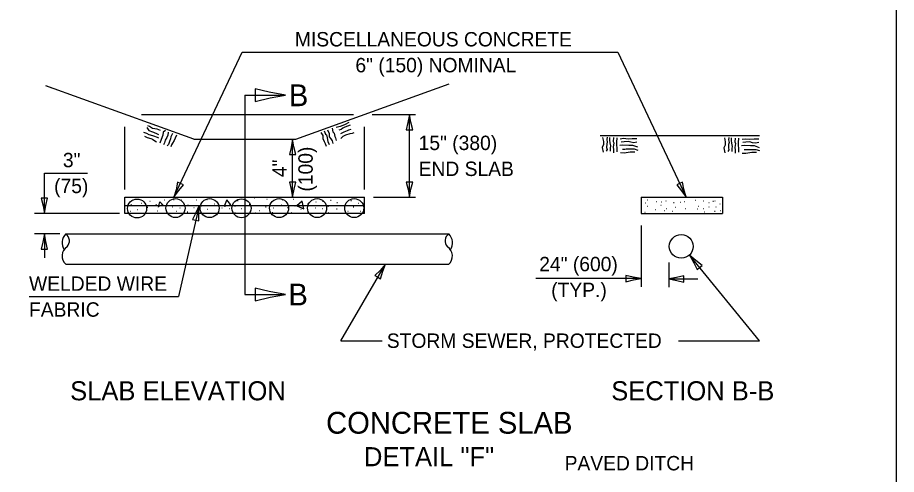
# Model space of a CAD drawing. Extents: x 2262292 to 2262922, y -3123599 to -3123199.
# Drawn here: x 2262761.3 to 2262922.5, y -3123475 to -3123391.2 of the extents above; entities that cross this region are included whole.
import ezdxf

# ---------------------------------------------------------------- set-up
doc = ezdxf.new("R2010")
doc.units = 0
for name, color, linetype in [('Default', 7, 'Continuous'), ('RD_Pr_Roadway_Dimensions', 7, 'Continuous'), ('RD_Pr_Roadway_Items', 7, 'Continuous'), ('RD_Pr_Roadway_Notes', 7, 'Continuous')]:
    doc.layers.add(name, color=color, linetype=linetype)

msp = doc.modelspace()

# ---------------------------------------------------------------- linework, layer by layer
at = {"layer": 'Default'}
msp.add_lwpolyline([(2262292.48, -3123598.83), (2262922.48, -3123598.83), (2262922.48, -3123198.83), (2262292.48, -3123198.83)], close=True, dxfattribs=at)
at = {"layer": 'RD_Pr_Roadway_Dimensions'}
for p, q in [((2262790.01, -3123424.14), (2262802.51, -3123397.52)), ((2262802.51, -3123397.52), (2262871.41, -3123397.52)), ((2262871.41, -3123397.52), (2262883.92, -3123424.14)), ((2262784.07, -3123408.94), (2262822.93, -3123408.94)), ((2262826.32, -3123408.94), (2262834.29, -3123408.94)), ((2262833.19, -3123424.14), (2262833.19, -3123408.94)), ((2262781.02, -3123422.72), (2262781.02, -3123411.24)), ((2262824.97, -3123422.72), (2262824.97, -3123411.24)), ((2262811.76, -3123424.14), (2262811.76, -3123413.5)), ((2262766.26, -3123427.11), (2262766.26, -3123419.69)), ((2262766.26, -3123419.69), (2262774.18, -3123419.69)), ((2262826.58, -3123424.14), (2262834.29, -3123424.14)), ((2262780, -3123427.11), (2262764.45, -3123427.11)), ((2262875.67, -3123429.34), (2262875.67, -3123440.59)), ((2262769.07, -3123430.86), (2262764.45, -3123430.86)), ((2262766.26, -3123430.86), (2262766.26, -3123435.25)), ((2262880.73, -3123436.1), (2262880.73, -3123440.63)), ((2262875.67, -3123439.07), (2262856.36, -3123439.07)), ((2262880.73, -3123439.11), (2262886.08, -3123439.11))]:
    msp.add_line(p, q, dxfattribs=at)
for points in [[(2262832.6, -3123411.74), (2262833.19, -3123411.74), (2262833.78, -3123411.74), (2262833.43, -3123410.34), (2262833.19, -3123408.94), (2262832.92, -3123410.43)], [(2262811.17, -3123416.3), (2262811.76, -3123416.3), (2262812.34, -3123416.3), (2262812, -3123414.9), (2262811.76, -3123413.5), (2262811.49, -3123414.99)], [(2262791.73, -3123421.86), (2262791.2, -3123421.61), (2262790.67, -3123421.36), (2262790.38, -3123422.77), (2262790.01, -3123424.14), (2262790.89, -3123422.91)], [(2262812.34, -3123421.34), (2262811.76, -3123421.34), (2262811.17, -3123421.34), (2262811.52, -3123422.74), (2262811.76, -3123424.14), (2262812.03, -3123422.65)], [(2262833.78, -3123421.34), (2262833.19, -3123421.34), (2262832.6, -3123421.34), (2262832.95, -3123422.74), (2262833.19, -3123424.14), (2262833.46, -3123422.65)], [(2262883.26, -3123421.36), (2262882.73, -3123421.61), (2262882.2, -3123421.86), (2262883.1, -3123422.98), (2262883.92, -3123424.14), (2262883.53, -3123422.68)], [(2262766.84, -3123424.31), (2262766.26, -3123424.31), (2262765.67, -3123424.31), (2262766.02, -3123425.71), (2262766.26, -3123427.11), (2262766.53, -3123425.62)], [(2262765.67, -3123433.65), (2262766.26, -3123433.66), (2262766.84, -3123433.66), (2262766.5, -3123432.26), (2262766.26, -3123430.86), (2262765.99, -3123432.35)], [(2262872.88, -3123438.49), (2262872.87, -3123439.07), (2262872.87, -3123439.66), (2262874.28, -3123439.31), (2262875.67, -3123439.07), (2262874.18, -3123438.8)], [(2262883.53, -3123439.7), (2262883.53, -3123439.11), (2262883.53, -3123438.53), (2262882.13, -3123438.87), (2262880.73, -3123439.11), (2262882.22, -3123439.38)]]:
    msp.add_lwpolyline(points, close=True, dxfattribs=at)
at = {"layer": 'RD_Pr_Roadway_Items'}
for p, q in [((2262793.64, -3123413.5), (2262766.53, -3123403.7)), ((2262767.66, -3123404.11), (2262766.53, -3123403.7)), ((2262812.34, -3123413.5), (2262840.45, -3123403.34)), ((2262868.17, -3123412.83), (2262897.35, -3123412.83)), ((2262793.64, -3123413.5), (2262812.34, -3123413.5)), ((2262781.02, -3123424.14), (2262824.97, -3123424.14)), ((2262781.02, -3123427.11), (2262781.02, -3123424.14)), ((2262824.97, -3123427.11), (2262824.97, -3123424.14)), ((2262875.67, -3123424.14), (2262890.57, -3123424.14)), ((2262875.67, -3123424.14), (2262875.67, -3123427.11)), ((2262890.57, -3123424.14), (2262890.57, -3123427.11)), ((2262781.02, -3123425.63), (2262824.97, -3123425.63)), ((2262782.12, -3123425.48), (2262782.19, -3123425.48)), ((2262782.42, -3123424.59), (2262782.49, -3123424.59)), ((2262783.97, -3123425.24), (2262784.05, -3123425.24)), ((2262785.58, -3123424.83), (2262785.66, -3123424.83)), ((2262786.71, -3123425.46), (2262786.78, -3123425.46)), ((2262788.19, -3123424.6), (2262788.27, -3123424.6)), ((2262788.63, -3123425.66), (2262788.7, -3123425.66)), ((2262789.94, -3123424.52), (2262790.02, -3123424.52)), ((2262791.33, -3123424.6), (2262791.4, -3123424.6)), ((2262792.54, -3123425.53), (2262792.61, -3123425.53)), ((2262794.07, -3123424.62), (2262794.15, -3123424.62)), ((2262795.04, -3123425.72), (2262795.12, -3123425.72)), ((2262796.04, -3123424.57), (2262796.11, -3123424.57)), ((2262797.37, -3123425.32), (2262797.45, -3123425.32)), ((2262799.7, -3123424.59), (2262799.19, -3123425.8)), ((2262799.19, -3123425.8), (2262800.41, -3123425.55)), ((2262800.41, -3123425.55), (2262799.7, -3123424.59)), ((2262801.14, -3123425.77), (2262801.21, -3123425.77)), ((2262801.68, -3123424.75), (2262801.76, -3123424.75)), ((2262803.82, -3123425.46), (2262803.9, -3123425.46)), ((2262804.79, -3123424.27), (2262804.86, -3123424.27)), ((2262805.75, -3123425.66), (2262805.82, -3123425.66)), ((2262807.01, -3123424.51), (2262807.09, -3123424.51)), ((2262808.45, -3123424.6), (2262808.52, -3123424.6)), ((2262809.65, -3123425.53), (2262809.73, -3123425.53)), ((2262809.91, -3123424.62), (2262809.99, -3123424.62)), ((2262811.84, -3123424.47), (2262811.91, -3123424.47)), ((2262812.16, -3123425.72), (2262812.23, -3123425.72)), ((2262813.52, -3123424.85), (2262812.56, -3123425.74)), ((2262812.56, -3123425.74), (2262813.84, -3123426.25)), ((2262813.84, -3123426.25), (2262813.52, -3123424.85)), ((2262814.49, -3123425.32), (2262814.56, -3123425.32)), ((2262816.02, -3123425), (2262816.1, -3123425)), ((2262817.26, -3123424.86), (2262817.34, -3123424.86)), ((2262818.25, -3123425.77), (2262818.32, -3123425.77)), ((2262818.74, -3123424.66), (2262818.81, -3123424.66)), ((2262819.9, -3123425.12), (2262819.97, -3123425.12)), ((2262822.46, -3123424.71), (2262822.54, -3123424.71)), ((2262823.78, -3123425.24), (2262823.85, -3123425.24)), ((2262876.4, -3123425.19), (2262876.47, -3123425.19)), ((2262876.76, -3123424.6), (2262876.84, -3123424.6)), ((2262876.82, -3123425.75), (2262876.89, -3123425.75)), ((2262878.49, -3123424.92), (2262878.57, -3123424.92)), ((2262879.27, -3123425.6), (2262879.34, -3123425.6)), ((2262879.42, -3123424.95), (2262879.49, -3123424.95)), ((2262880.22, -3123424.81), (2262880.29, -3123424.81)), ((2262881.62, -3123425.1), (2262881.7, -3123425.1)), ((2262882.82, -3123425.01), (2262882.89, -3123425.01)), ((2262883.55, -3123424.9), (2262883.63, -3123424.9)), ((2262885.62, -3123424.69), (2262885.69, -3123424.69)), ((2262886.1, -3123425.78), (2262886.17, -3123425.78)), ((2262887.05, -3123424.78), (2262887.13, -3123424.78)), ((2262888.07, -3123425.13), (2262888.15, -3123425.13)), ((2262888.84, -3123424.86), (2262888.92, -3123424.86)), ((2262889.17, -3123424.78), (2262889.25, -3123424.78)), ((2262890.1, -3123425.37), (2262890.17, -3123425.37)), ((2262824.97, -3123427.11), (2262781.02, -3123427.11)), ((2262781.98, -3123426.68), (2262782.06, -3123426.68)), ((2262783.25, -3123426.37), (2262783.33, -3123426.37)), ((2262785.16, -3123425.95), (2262785.24, -3123425.95)), ((2262787, -3123426.61), (2262787.07, -3123426.61)), ((2262788.49, -3123426.58), (2262788.56, -3123426.58)), ((2262789.71, -3123425.91), (2262789.78, -3123425.91)), ((2262790.47, -3123426.7), (2262790.54, -3123426.7)), ((2262791.07, -3123426.07), (2262791.15, -3123426.07)), ((2262792.45, -3123426.79), (2262792.53, -3123426.79)), ((2262793.64, -3123426.01), (2262793.72, -3123426.01)), ((2262794.39, -3123426.92), (2262794.46, -3123426.92)), ((2262796.15, -3123426.33), (2262796.23, -3123426.33)), ((2262798.79, -3123426.07), (2262798.86, -3123426.07)), ((2262800.12, -3123426.23), (2262800.2, -3123426.23)), ((2262801.17, -3123426.96), (2262801.24, -3123426.96)), ((2262802.37, -3123426.21), (2262802.44, -3123426.21)), ((2262804.11, -3123426.61), (2262804.18, -3123426.61)), ((2262804.88, -3123426.97), (2262804.95, -3123426.97)), ((2262805.6, -3123426.58), (2262805.68, -3123426.58)), ((2262806.82, -3123425.91), (2262806.9, -3123425.91)), ((2262808.04, -3123426.94), (2262808.12, -3123426.94)), ((2262808.19, -3123426.07), (2262808.26, -3123426.07)), ((2262810.76, -3123426.01), (2262810.83, -3123426.01)), ((2262811.5, -3123426.92), (2262811.58, -3123426.92)), ((2262813.27, -3123426.33), (2262813.34, -3123426.33)), ((2262815.9, -3123426.07), (2262815.98, -3123426.07)), ((2262817.24, -3123426.23), (2262817.31, -3123426.23)), ((2262818.28, -3123426.96), (2262818.36, -3123426.96)), ((2262819.84, -3123426.25), (2262819.92, -3123426.25)), ((2262821.33, -3123425.89), (2262821.41, -3123425.89)), ((2262821.86, -3123426.7), (2262821.94, -3123426.7)), ((2262822.88, -3123425.89), (2262822.96, -3123425.89)), ((2262824.2, -3123426.72), (2262824.27, -3123426.72)), ((2262875.67, -3123427.11), (2262890.57, -3123427.11)), ((2262876.37, -3123426.88), (2262876.44, -3123426.88)), ((2262878.25, -3123426.37), (2262878.33, -3123426.37)), ((2262879.95, -3123426.55), (2262880.03, -3123426.55)), ((2262880.28, -3123426.17), (2262880.35, -3123426.17)), ((2262881.41, -3123426.7), (2262881.49, -3123426.7)), ((2262881.95, -3123425.96), (2262882.02, -3123425.96)), ((2262883.8, -3123426.17), (2262883.88, -3123426.17)), ((2262885.95, -3123426.26), (2262886.02, -3123426.26)), ((2262887.11, -3123426.17), (2262887.19, -3123426.17)), ((2262887.29, -3123426.79), (2262887.37, -3123426.79)), ((2262888.1, -3123425.9), (2262888.17, -3123425.9)), ((2262889.14, -3123426.7), (2262889.22, -3123426.7)), ((2262889.38, -3123425.9), (2262889.46, -3123425.9)), ((2262890.22, -3123426.58), (2262890.29, -3123426.58)), ((2262770.19, -3123430.86), (2262840.38, -3123430.86)), ((2262770.19, -3123436.42), (2262840.38, -3123436.42))]:
    msp.add_line(p, q, dxfattribs=at)
for points in [[(2262785.03, -3123411.36), (2262785.41, -3123411.91), (2262786.1, -3123412.13), (2262786.27, -3123412.21), (2262786.92, -3123412.51), (2262787.14, -3123412.6)], [(2262787.53, -3123411.91), (2262786.92, -3123411.66), (2262786.1, -3123411.53), (2262785.5, -3123411.14), (2262785.24, -3123411.01)], [(2262819.74, -3123411.29), (2262820.22, -3123411.16), (2262820.56, -3123411.08), (2262821.04, -3123410.91), (2262821.43, -3123410.73), (2262822.11, -3123410.35)], [(2262822.33, -3123410.91), (2262821.81, -3123411.08), (2262821.34, -3123411.29), (2262820.99, -3123411.46), (2262820.69, -3123411.68), (2262820.22, -3123411.85)], [(2262787.22, -3123413.32), (2262786.96, -3123413.2), (2262786.32, -3123412.94), (2262785.72, -3123412.77), (2262785.45, -3123412.68), (2262785.03, -3123412.47), (2262784.46, -3123412.26)], [(2262784.59, -3123412.94), (2262785.11, -3123413.2), (2262785.76, -3123413.37), (2262786.06, -3123413.49), (2262786.49, -3123413.79), (2262786.79, -3123413.97)], [(2262788.43, -3123411.87), (2262788, -3123412.21), (2262787.96, -3123412.73), (2262787.87, -3123413.07), (2262787.44, -3123414.22)], [(2262788.95, -3123412.17), (2262788.86, -3123412.77), (2262788.69, -3123413.15), (2262788.39, -3123413.67), (2262788.3, -3123414.18), (2262788.09, -3123414.52)], [(2262789.72, -3123412.47), (2262789.42, -3123413.07), (2262789.38, -3123413.41), (2262789.21, -3123413.88), (2262789.03, -3123414.44), (2262788.78, -3123414.73)], [(2262790.5, -3123412.77), (2262790.2, -3123413.28), (2262790.07, -3123413.71), (2262789.72, -3123414.22), (2262789.55, -3123414.52), (2262789.42, -3123414.86)], [(2262816.94, -3123412.23), (2262817.29, -3123412.79), (2262817.33, -3123413.39), (2262817.55, -3123413.9), (2262817.72, -3123414.29), (2262817.89, -3123414.76)], [(2262817.55, -3123411.94), (2262817.8, -3123412.57), (2262817.97, -3123412.7), (2262818.11, -3123413.26), (2262818.24, -3123413.9), (2262818.45, -3123414.46)], [(2262818.19, -3123411.76), (2262818.45, -3123412.45), (2262818.49, -3123413.05), (2262818.8, -3123413.43), (2262819.01, -3123413.77), (2262819.14, -3123414.29)], [(2262819.01, -3123411.46), (2262819.14, -3123412.11), (2262819.4, -3123412.36), (2262819.48, -3123413.01), (2262819.62, -3123413.26), (2262819.74, -3123413.73)], [(2262822.46, -3123411.68), (2262822.03, -3123411.85), (2262821.77, -3123411.94), (2262821.16, -3123412.19), (2262820.52, -3123412.49)], [(2262820.61, -3123413.35), (2262821.04, -3123412.92), (2262821.55, -3123412.7), (2262822.29, -3123412.45), (2262822.72, -3123412.4), (2262823.02, -3123412.28)], [(2262868.61, -3123413.15), (2262868.78, -3123413.88), (2262868.74, -3123414.48), (2262868.53, -3123414.99), (2262868.7, -3123415.89)], [(2262869.43, -3123413.11), (2262869.38, -3123413.54), (2262869.47, -3123414.01), (2262869.38, -3123414.35), (2262869.35, -3123414.99), (2262869.43, -3123415.38), (2262869.26, -3123415.68)], [(2262869.86, -3123413.15), (2262869.86, -3123413.67), (2262869.91, -3123414.14), (2262870.04, -3123414.73), (2262869.99, -3123415.12), (2262869.99, -3123415.68)], [(2262870.6, -3123413.2), (2262870.55, -3123413.88), (2262870.64, -3123414.18), (2262870.55, -3123414.95), (2262870.6, -3123415.38), (2262870.6, -3123415.98)], [(2262871.2, -3123413.24), (2262871.15, -3123414.01), (2262871.15, -3123414.31), (2262871.2, -3123415.29), (2262871.2, -3123415.81)], [(2262871.76, -3123414.57), (2262872.32, -3123414.52), (2262873.39, -3123414.57), (2262874.08, -3123414.57), (2262874.99, -3123414.91)], [(2262871.84, -3123413.41), (2262872.45, -3123413.32), (2262873.27, -3123413.41), (2262874.04, -3123413.37), (2262874.9, -3123413.37)], [(2262874.9, -3123414.01), (2262874.34, -3123414.14), (2262873.78, -3123414.05), (2262873.27, -3123413.88), (2262872.53, -3123413.97), (2262872.02, -3123414.01)], [(2262890.94, -3123413.24), (2262891.11, -3123413.97), (2262891.07, -3123414.57), (2262890.85, -3123415.08), (2262891.02, -3123415.98)], [(2262891.76, -3123413.2), (2262891.71, -3123413.62), (2262891.8, -3123414.09), (2262891.71, -3123414.44), (2262891.67, -3123415.08), (2262891.76, -3123415.46), (2262891.58, -3123415.76)], [(2262892.19, -3123413.24), (2262892.19, -3123413.75), (2262892.23, -3123414.22), (2262892.36, -3123414.82), (2262892.32, -3123415.21), (2262892.32, -3123415.76)], [(2262892.92, -3123413.28), (2262892.88, -3123413.97), (2262892.96, -3123414.27), (2262892.88, -3123415.04), (2262892.92, -3123415.46), (2262892.92, -3123416.06)], [(2262893.52, -3123413.32), (2262893.48, -3123414.09), (2262893.48, -3123414.4), (2262893.52, -3123415.38), (2262893.52, -3123415.89)], [(2262894.17, -3123413.5), (2262894.78, -3123413.41), (2262895.59, -3123413.5), (2262896.37, -3123413.45), (2262897.23, -3123413.45)], [(2262897.23, -3123414.09), (2262896.67, -3123414.22), (2262896.11, -3123414.14), (2262895.59, -3123413.97), (2262894.86, -3123414.05), (2262894.34, -3123414.09)], [(2262871.89, -3123415.94), (2262872.53, -3123415.98), (2262873.65, -3123415.81), (2262874.52, -3123415.81)], [(2262875.12, -3123415.55), (2262874.43, -3123415.34), (2262872.92, -3123415.34), (2262872.66, -3123415.38), (2262872.23, -3123415.38)], [(2262894.09, -3123414.65), (2262894.65, -3123414.61), (2262895.72, -3123414.65), (2262896.41, -3123414.65), (2262897.32, -3123414.99)], [(2262894.21, -3123416.02), (2262894.86, -3123416.06), (2262895.98, -3123415.89), (2262896.84, -3123415.89)], [(2262897.45, -3123415.63), (2262896.76, -3123415.42), (2262895.25, -3123415.42), (2262894.99, -3123415.46), (2262894.56, -3123415.46)], [(2262787.14, -3123425.97), (2262787.44, -3123424.96), (2262787.97, -3123425.55), (2262787.2, -3123425.85)]]:
    msp.add_lwpolyline(points, dxfattribs=at)
for centre, major_axis, ratio in [((2262783.24, -3123426.2), (1.75, 0), 0.992642), ((2262790.29, -3123426.12), (1.75, 0), 0.992642), ((2262796.54, -3123426.12), (1.75, 0), 0.992642), ((2262802.39, -3123426.16), (1.75, 0), 0.992642), ((2262809.28, -3123426.12), (1.75, 0), 0.992642), ((2262816.25, -3123426.12), (1.75, 0), 0.992642), ((2262823.06, -3123426.12), (1.75, 0), 0.992642), ((2262883.03, -3123433.15), (2.19, 0), 0.992633)]:
    msp.add_ellipse(centre, major_axis=major_axis, ratio=ratio, dxfattribs=at)
for centre, major_axis, start_param, end_param in [((2262771.72, -3123432.48), (-2.24, 0), 5.464571, 6.893936), ((2262769.18, -3123432.15), (-1.65, 0), 2.430153, 4.055139), ((2262841.39, -3123432.15), (-1.65, 0), 5.369639, 6.994625), ((2262838.85, -3123432.48), (-2.24, 0), 2.530842, 3.960207), ((2262771.52, -3123434.91), (-2.03, 0), 5.283037, 7.134287), ((2262839.04, -3123434.91), (-2.03, 0), 2.290491, 4.141741)]:
    msp.add_ellipse(centre, major_axis=major_axis, ratio=0.992633, start_param=start_param, end_param=end_param, dxfattribs=at)
at = {"layer": 'RD_Pr_Roadway_Notes'}
for p, q in [((2262802.99, -3123405.43), (2262802.99, -3123441.98)), ((2262802.99, -3123405.43), (2262810.47, -3123405.43)), ((2262794.62, -3123425.63), (2262790.83, -3123442.35)), ((2262897.4, -3123450.45), (2262884.61, -3123434.84)), ((2262820.6, -3123450.45), (2262828.77, -3123436.39)), ((2262802.99, -3123441.98), (2262810.47, -3123441.98)), ((2262763.44, -3123442.35), (2262790.83, -3123442.35)), ((2262820.6, -3123450.45), (2262828.17, -3123450.45)), ((2262882.54, -3123450.45), (2262897.4, -3123450.45))]:
    msp.add_line(p, q, dxfattribs=at)
for points in [[(2262804.87, -3123404.26), (2262804.87, -3123405.43), (2262804.87, -3123406.6), (2262807.67, -3123405.91), (2262810.47, -3123405.43), (2262807.48, -3123404.88)], [(2262793.43, -3123428.23), (2262794, -3123428.36), (2262794.57, -3123428.49), (2262794.55, -3123427.05), (2262794.62, -3123425.63), (2262794.02, -3123427.02)], [(2262885.93, -3123437.37), (2262886.39, -3123437), (2262886.84, -3123436.63), (2262885.69, -3123435.76), (2262884.61, -3123434.84), (2262885.35, -3123436.16)], [(2262826.86, -3123438.52), (2262827.37, -3123438.81), (2262827.87, -3123439.11), (2262828.28, -3123437.72), (2262828.77, -3123436.39), (2262827.79, -3123437.55)], [(2262804.87, -3123440.81), (2262804.87, -3123441.98), (2262804.87, -3123443.15), (2262807.67, -3123442.47), (2262810.47, -3123441.98), (2262807.48, -3123441.44)]]:
    msp.add_lwpolyline(points, close=True, dxfattribs=at)

# ---------------------------------------------------------------- texts
at = {"layer": 'RD_Pr_Roadway_Dimensions'}
for s, p in [('MISCELLANEOUS CONCRETE', (2262812.18, -3123396.47)), ('6" (150) NOMINAL', (2262823.28, -3123401.22)), ('15" (380)', (2262834.87, -3123415.48)), ('3"', (2262769.64, -3123418.63)), ('END SLAB', (2262834.87, -3123420.24)), ('(75)', (2262768.03, -3123423.38)), ('24" (600)', (2262856.99, -3123437.71)), ('(TYP.)', (2262859.18, -3123442.46))]:
    msp.add_text(s, height=2.64, dxfattribs=at).set_placement(p)
for s, p in [('(100)', (2262815.45, -3123423.09)), ('4"', (2262810.7, -3123420.45))]:
    msp.add_text(s, height=2.64, rotation=90, dxfattribs=at).set_placement(p)
at = {"layer": 'RD_Pr_Roadway_Notes'}
for s, height, p in [('B', 4, (2262811.07, -3123407.43)), ('WELDED WIRE', 2.64, (2262763.43, -3123441.3)), ('B', 4, (2262810.99, -3123443.98)), ('FABRIC', 2.64, (2262763.43, -3123446.05)), ('STORM SEWER, PROTECTED', 2.64, (2262829.04, -3123451.77)), ('SLAB ELEVATION', 3.5, (2262770.97, -3123461.39)), ('SECTION B-B', 3.5, (2262870.19, -3123461.39)), ('CONCRETE SLAB', 4, (2262817.9, -3123467.51)), ('DETAIL "F"', 3.5, (2262824.85, -3123473.48)), ('PAVED DITCH', 2.64, (2262861.64, -3123474.24))]:
    msp.add_text(s, height=height, dxfattribs=at).set_placement(p)

doc.saveas('drawing.dxf')
